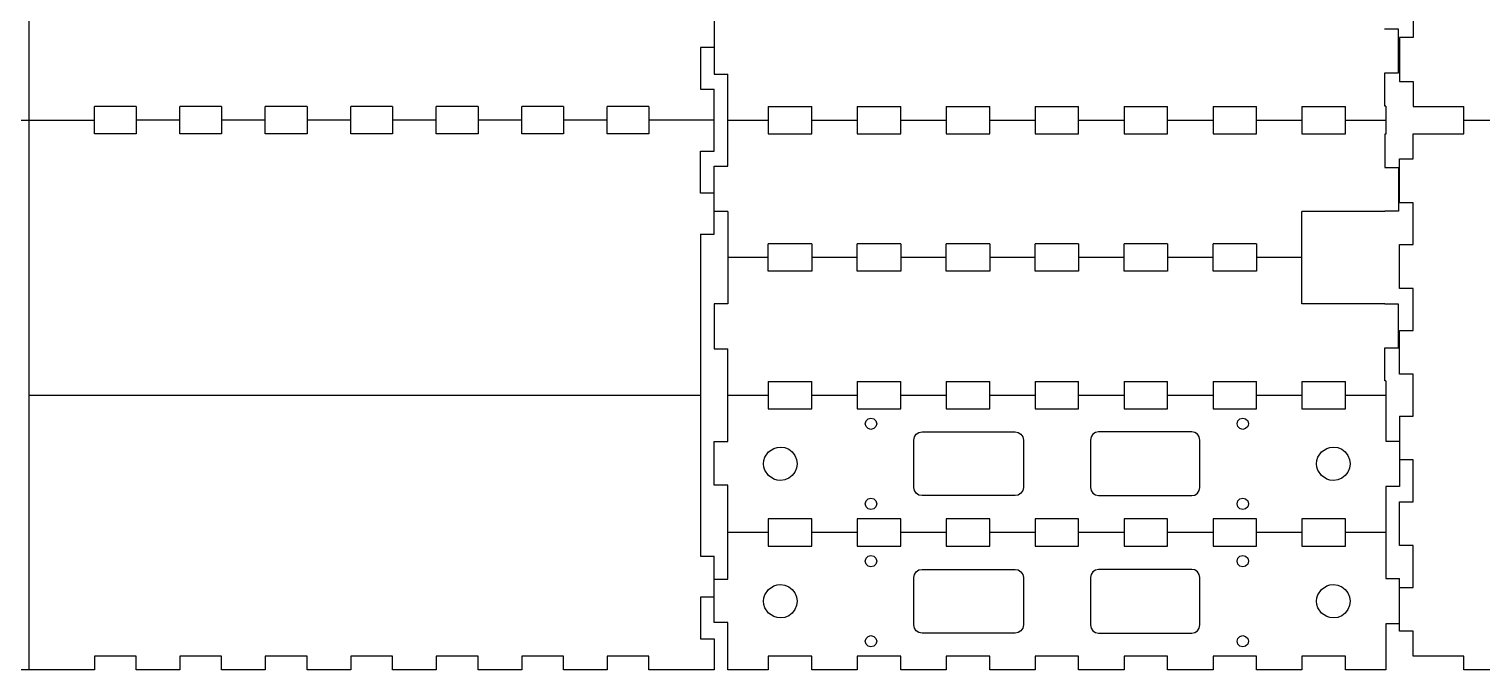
# Model space of a CAD drawing. Extents: x -1 to 935, y 97 to 700.
# Drawn here: x 300.5 to 619, y 97.4 to 237.8 of the extents above; entities that cross this region are included whole.
import ezdxf

# ---------------------------------------------------------------- set-up
doc = ezdxf.new("R2010")
doc.units = 0

msp = doc.modelspace()

# ---------------------------------------------------------------- linework, layer by layer
at = {"layer": 'LAYER_1'}
for p, q in [((300.532, 97.3676), (300.532, 699.867)), ((450.732, 242.819), (450.732, 227.967)), ((603.932, 245.154), (603.932, 235.964)), ((597.732, 237.784), (597.732, 237.892)), ((600.732, 237.784), (597.732, 237.784)), ((600.732, 228.239), (600.732, 237.784)), ((603.932, 235.964), (600.932, 235.964)), ((600.932, 235.964), (600.932, 226.374)), ((450.732, 233.831), (447.732, 233.831)), ((447.732, 233.831), (447.732, 224.657)), ((450.732, 227.967), (453.732, 227.967)), ((453.732, 207.768), (453.732, 227.967)), ((597.732, 220.951), (597.732, 228.239)), ((597.732, 228.239), (600.732, 228.239)), ((600.932, 226.374), (603.932, 226.374)), ((603.932, 226.374), (603.932, 220.875)), ((447.732, 224.657), (450.732, 224.657)), ((450.732, 211.078), (450.732, 224.657)), ((324.018, 220.87), (314.851, 220.87)), ((314.851, 214.865), (314.851, 220.87)), ((324.018, 220.87), (324.018, 214.865)), ((342.75, 220.87), (333.584, 220.87)), ((333.584, 214.865), (333.584, 220.87)), ((342.75, 220.87), (342.75, 214.865)), ((361.482, 220.87), (352.316, 220.87)), ((352.316, 214.865), (352.316, 220.87)), ((361.482, 220.87), (361.482, 214.865)), ((380.215, 220.87), (371.049, 220.87)), ((371.049, 214.865), (371.049, 220.87)), ((380.215, 220.87), (380.215, 214.865)), ((398.947, 220.87), (389.781, 220.87)), ((389.781, 214.865), (389.781, 220.87)), ((398.947, 220.87), (398.947, 214.865)), ((417.68, 220.87), (408.514, 220.87)), ((408.514, 214.865), (408.514, 220.87)), ((417.68, 220.87), (417.68, 214.865)), ((436.412, 220.87), (427.246, 220.87)), ((427.246, 214.865), (427.246, 220.87)), ((436.412, 220.87), (436.412, 214.865)), ((462.557, 220.86), (472.107, 220.86)), ((462.557, 220.86), (462.557, 214.875)), ((472.107, 214.875), (472.107, 220.86)), ((482.057, 220.86), (491.607, 220.86)), ((482.057, 220.86), (482.057, 214.875)), ((491.607, 214.875), (491.607, 220.86)), ((501.557, 220.86), (511.107, 220.86)), ((501.557, 220.86), (501.557, 214.875)), ((511.107, 214.875), (511.107, 220.86)), ((521.057, 220.86), (530.607, 220.86)), ((521.057, 220.86), (521.057, 214.875)), ((530.607, 214.875), (530.607, 220.86)), ((540.557, 220.86), (550.107, 220.86)), ((540.557, 220.86), (540.557, 214.875)), ((550.107, 214.875), (550.107, 220.86)), ((560.057, 220.86), (560.057, 214.875)), ((560.057, 220.86), (569.607, 220.86)), ((569.607, 214.875), (569.607, 220.86)), ((579.557, 220.86), (589.107, 220.86)), ((579.557, 220.86), (579.557, 214.875)), ((589.107, 214.875), (589.107, 220.86)), ((597.932, 220.951), (597.732, 220.951)), ((597.932, 220.951), (597.932, 214.784)), ((603.932, 220.875), (615.051, 220.875)), ((615.051, 214.86), (615.051, 220.875)), ((0.132353, 217.867), (314.851, 217.868)), ((333.584, 217.868), (324.018, 217.868)), ((352.316, 217.867), (342.75, 217.867)), ((371.049, 217.867), (361.482, 217.867)), ((389.781, 217.867), (380.215, 217.867)), ((408.514, 217.867), (398.947, 217.867)), ((427.246, 217.868), (417.68, 217.868)), ((450.732, 217.868), (436.412, 217.868)), ((453.732, 217.868), (462.557, 217.868)), ((472.107, 217.868), (482.057, 217.868)), ((491.607, 217.868), (501.557, 217.868)), ((511.107, 217.868), (521.057, 217.868)), ((530.607, 217.867), (540.557, 217.867)), ((550.107, 217.867), (560.057, 217.867)), ((569.607, 217.867), (579.557, 217.867)), ((589.107, 217.867), (597.932, 217.867)), ((615.051, 217.868), (624.617, 217.868)), ((324.018, 214.865), (314.851, 214.865)), ((342.75, 214.865), (333.584, 214.865)), ((361.482, 214.865), (352.316, 214.865)), ((380.215, 214.865), (371.049, 214.865)), ((398.947, 214.865), (389.781, 214.865)), ((417.68, 214.865), (408.514, 214.865)), ((436.412, 214.865), (427.246, 214.865)), ((462.557, 214.875), (472.107, 214.875)), ((482.057, 214.875), (491.607, 214.875)), ((501.557, 214.875), (511.107, 214.875)), ((521.057, 214.875), (530.607, 214.875)), ((540.557, 214.875), (550.107, 214.875)), ((560.057, 214.875), (569.607, 214.875)), ((579.557, 214.875), (589.107, 214.875)), ((597.932, 214.784), (597.732, 214.784)), ((597.732, 214.784), (597.732, 207.496)), ((603.932, 209.361), (603.932, 214.86)), ((603.932, 214.86), (615.051, 214.86)), ((447.732, 201.904), (447.732, 211.078)), ((447.732, 211.078), (450.732, 211.078)), ((450.73, 192.916), (450.73, 207.768)), ((450.732, 207.768), (453.732, 207.768)), ((597.732, 207.496), (600.732, 207.496)), ((600.732, 207.496), (600.732, 197.951)), ((600.932, 199.771), (600.932, 209.361)), ((600.932, 209.361), (603.932, 209.361)), ((450.732, 201.904), (447.732, 201.904)), ((453.732, 197.843), (450.732, 197.843)), ((453.732, 197.843), (453.732, 177.643)), ((597.732, 197.843), (579.557, 197.843)), ((579.557, 177.643), (579.557, 197.843)), ((600.732, 197.951), (597.732, 197.951)), ((597.732, 197.951), (597.732, 197.843)), ((603.932, 199.771), (600.932, 199.771)), ((603.932, 190.582), (603.932, 199.771)), ((447.732, 192.916), (450.732, 192.916)), ((447.732, 192.916), (447.732, 122.319)), ((472.107, 190.735), (462.557, 190.735)), ((462.557, 184.75), (462.557, 190.735)), ((472.107, 190.735), (472.107, 184.75)), ((491.607, 190.735), (482.057, 190.735)), ((482.057, 184.75), (482.057, 190.735)), ((491.607, 190.735), (491.607, 184.75)), ((511.107, 190.735), (501.557, 190.735)), ((501.557, 184.75), (501.557, 190.735)), ((511.107, 190.735), (511.107, 184.75)), ((530.607, 190.735), (521.057, 190.735)), ((521.057, 184.75), (521.057, 190.735)), ((530.607, 190.735), (530.607, 184.75)), ((550.107, 190.735), (540.557, 190.735)), ((540.557, 184.75), (540.557, 190.735)), ((550.107, 190.735), (550.107, 184.75)), ((569.607, 190.735), (560.057, 190.735)), ((560.057, 184.75), (560.057, 190.735)), ((569.607, 190.735), (569.607, 184.75)), ((600.932, 180.991), (600.932, 190.582)), ((600.932, 190.582), (603.932, 190.582)), ((462.557, 187.743), (453.732, 187.743)), ((472.107, 184.75), (462.557, 184.75)), ((482.057, 187.743), (472.107, 187.743)), ((491.607, 184.75), (482.057, 184.75)), ((501.557, 187.743), (491.607, 187.743)), ((511.107, 184.75), (501.557, 184.75)), ((521.057, 187.743), (511.107, 187.743)), ((530.607, 184.75), (521.057, 184.75)), ((540.557, 187.743), (530.607, 187.743)), ((550.107, 184.75), (540.557, 184.75)), ((560.057, 187.743), (550.107, 187.743)), ((569.607, 184.75), (560.057, 184.75)), ((579.557, 187.743), (569.607, 187.743)), ((603.932, 180.991), (600.932, 180.991)), ((603.932, 171.802), (603.932, 180.991)), ((453.732, 177.643), (450.732, 177.643)), ((450.732, 177.643), (450.732, 167.718)), ((597.732, 177.643), (579.557, 177.643)), ((597.732, 177.535), (597.732, 177.643)), ((600.732, 177.535), (597.732, 177.535)), ((600.732, 167.99), (600.732, 177.535)), ((600.932, 162.212), (600.932, 171.802)), ((600.932, 171.802), (603.932, 171.802)), ((450.732, 167.718), (453.732, 167.718)), ((453.732, 147.401), (453.732, 167.718)), ((597.732, 160.702), (597.732, 167.99)), ((597.732, 167.99), (600.732, 167.99)), ((462.557, 160.61), (462.557, 154.626)), ((462.557, 160.61), (472.107, 160.61)), ((472.107, 154.626), (472.107, 160.61)), ((482.057, 160.61), (482.057, 154.626)), ((482.057, 160.61), (491.607, 160.61)), ((491.607, 154.626), (491.607, 160.61)), ((501.557, 160.61), (501.557, 154.626)), ((501.557, 160.61), (511.107, 160.61)), ((511.107, 154.626), (511.107, 160.61)), ((521.057, 160.61), (521.057, 154.626)), ((521.057, 160.61), (530.607, 160.61)), ((530.607, 154.626), (530.607, 160.61)), ((540.557, 160.61), (540.557, 154.626)), ((540.557, 160.61), (550.107, 160.61)), ((550.107, 154.626), (550.107, 160.61)), ((560.057, 160.61), (569.607, 160.61)), ((560.057, 160.61), (560.057, 154.626)), ((569.607, 154.626), (569.607, 160.61)), ((579.557, 160.61), (579.557, 154.626)), ((579.557, 160.61), (589.107, 160.61)), ((589.107, 154.626), (589.107, 160.61)), ((597.932, 160.702), (597.732, 160.702)), ((597.932, 160.702), (597.932, 147.518)), ((603.932, 162.212), (600.932, 162.212)), ((603.932, 153.023), (603.932, 162.212)), ((300.532, 157.618), (447.732, 157.618)), ((453.732, 157.618), (462.557, 157.618)), ((472.107, 157.618), (482.057, 157.618)), ((491.607, 157.618), (501.557, 157.618)), ((511.107, 157.618), (521.057, 157.618)), ((530.607, 157.618), (540.557, 157.618)), ((550.107, 157.618), (560.057, 157.618)), ((569.607, 157.618), (579.557, 157.618)), ((589.107, 157.618), (597.932, 157.618)), ((462.557, 154.626), (472.107, 154.626)), ((482.057, 154.626), (491.607, 154.626)), ((501.557, 154.626), (511.107, 154.626)), ((521.057, 154.626), (530.607, 154.626)), ((540.557, 154.626), (550.107, 154.626)), ((560.057, 154.626), (569.607, 154.626)), ((579.557, 154.626), (589.107, 154.626)), ((600.932, 153.023), (603.932, 153.023)), ((600.932, 153.023), (600.932, 137.588)), ((483.83175, 151.3335), (483.999, 151.957)), ((483.999, 150.71), (483.83175, 151.3335)), ((483.999, 151.957), (484.456875, 152.41375)), ((484.456875, 150.25375), (483.999, 150.71)), ((484.456875, 152.41375), (485.082, 152.581)), ((485.082, 150.087), (484.456875, 150.25375)), ((485.082, 152.581), (485.707, 152.41375)), ((485.707, 150.25375), (485.082, 150.087)), ((485.707, 152.41375), (486.164, 151.957)), ((486.164, 150.71), (485.707, 150.25375)), ((486.164, 151.957), (486.332, 151.3335)), ((486.332, 151.3335), (486.164, 150.71)), ((565.332, 151.3335), (565.5, 151.957)), ((565.5, 150.71), (565.332, 151.3335)), ((565.5, 151.957), (565.957, 152.41375)), ((565.957, 150.25375), (565.5, 150.71)), ((565.957, 152.41375), (566.582, 152.581)), ((566.582, 150.087), (565.957, 150.25375)), ((566.582, 152.581), (567.207125, 152.41375)), ((567.207125, 150.25375), (566.582, 150.087)), ((567.207125, 152.41375), (567.665, 151.957)), ((567.665, 150.71), (567.207125, 150.25375)), ((567.665, 151.957), (567.83225, 151.3335)), ((567.83225, 151.3335), (567.665, 150.71)), ((450.732, 137.874), (450.732, 147.401)), ((450.732, 147.401), (453.732, 147.401)), ((494.482, 147.743), (494.619125, 148.43)), ((494.482, 137.368), (494.482, 147.743)), ((494.619125, 148.43), (495.009, 149.012)), ((495.009, 149.012), (495.593375, 149.401375)), ((495.593375, 149.401375), (496.282, 149.538)), ((496.282, 149.538), (516.682, 149.538)), ((516.682, 149.538), (517.370625, 149.401375)), ((517.370625, 149.401375), (517.955, 149.012)), ((517.955, 149.012), (518.344875, 148.43)), ((518.344875, 148.43), (518.482, 147.743)), ((518.482, 147.743), (518.482, 137.368)), ((533.323469, 148.441547), (533.182, 147.743)), ((533.182, 147.743), (533.182, 137.368)), ((533.70925, 149.012125), (533.323469, 148.441547)), ((534.281406, 149.396891), (533.70925, 149.012125)), ((534.982, 149.538), (534.281406, 149.396891)), ((555.382, 149.538), (534.982, 149.538)), ((556.070625, 149.401375), (555.382, 149.538)), ((556.655, 149.012), (556.070625, 149.401375)), ((557.044875, 148.43), (556.655, 149.012)), ((557.182, 147.743), (557.044875, 148.43)), ((557.182, 137.368), (557.182, 147.743)), ((597.932, 147.518), (600.932, 147.518)), ((461.631648, 143.29392), (461.84575, 143.982109)), ((461.84575, 143.982109), (462.63325, 145.147375)), ((462.63325, 145.147375), (463.801375, 145.932953)), ((463.801375, 145.932953), (464.491258, 146.146533)), ((464.491258, 146.146533), (465.232, 146.221)), ((465.232, 146.221), (466.190875, 146.094203)), ((466.190875, 146.094203), (467.0695, 145.730125)), ((467.0695, 145.730125), (467.825125, 145.153234)), ((467.825125, 145.153234), (468.415, 144.388)), ((468.415, 144.388), (468.784, 143.496406)), ((468.784, 143.496406), (468.907, 142.5555)), ((582.831648, 143.29392), (583.04575, 143.982109)), ((583.04575, 143.982109), (583.83325, 145.147375)), ((583.83325, 145.147375), (585.001375, 145.932953)), ((585.001375, 145.932953), (585.691258, 146.146533)), ((585.691258, 146.146533), (586.432, 146.221)), ((586.432, 146.221), (587.390875, 146.094203)), ((587.390875, 146.094203), (588.2695, 145.730125)), ((588.2695, 145.730125), (589.025125, 145.153234)), ((589.025125, 145.153234), (589.615, 144.388)), ((589.615, 144.388), (589.984, 143.496406)), ((589.984, 143.496406), (590.107, 142.5555)), ((603.932, 143.433), (600.932, 143.433)), ((603.932, 134.244), (603.932, 143.433)), ((461.557, 142.555), (461.631648, 143.29392)), ((461.631648, 141.81641), (461.557, 142.555)), ((461.84575, 141.128469), (461.631648, 141.81641)), ((462.63325, 139.9635), (461.84575, 141.128469)), ((468.415, 140.723), (467.825125, 139.957766)), ((468.784, 141.614594), (468.415, 140.723)), ((468.907, 142.5555), (468.784, 141.614594)), ((582.757, 142.555), (582.831648, 143.29392)), ((582.831648, 141.81641), (582.757, 142.555)), ((583.04575, 141.128469), (582.831648, 141.81641)), ((583.83325, 139.9635), (583.04575, 141.128469)), ((589.615, 140.723), (589.025125, 139.957766)), ((589.984, 141.614594), (589.615, 140.723)), ((590.107, 142.5555), (589.984, 141.614594)), ((453.732, 137.874), (450.732, 137.874)), ((453.732, 117.275), (453.732, 137.874)), ((463.801375, 139.178031), (462.63325, 139.9635)), ((464.491258, 138.964465), (463.801375, 139.178031)), ((465.232, 138.89), (464.491258, 138.964465)), ((466.190875, 139.016797), (465.232, 138.89)), ((467.0695, 139.380875), (466.190875, 139.016797)), ((467.825125, 139.957766), (467.0695, 139.380875)), ((494.619125, 136.681), (494.482, 137.368)), ((518.482, 137.368), (518.344875, 136.681)), ((533.182, 137.368), (533.323469, 136.669453)), ((557.044875, 136.681), (557.182, 137.368)), ((585.001375, 139.178031), (583.83325, 139.9635)), ((585.691258, 138.964465), (585.001375, 139.178031)), ((586.432, 138.89), (585.691258, 138.964465)), ((587.390875, 139.016797), (586.432, 138.89)), ((588.2695, 139.380875), (587.390875, 139.016797)), ((589.025125, 139.957766), (588.2695, 139.380875)), ((600.932, 137.588), (597.932, 137.588)), ((597.932, 137.588), (597.932, 117.392)), ((483.83175, 133.7775), (483.999, 134.401)), ((483.999, 133.154), (483.83175, 133.7775)), ((483.999, 134.401), (484.456875, 134.85725)), ((484.456875, 134.85725), (485.082, 135.024)), ((485.082, 135.024), (485.707, 134.85725)), ((485.707, 134.85725), (486.164, 134.401)), ((486.164, 134.401), (486.332, 133.7775)), ((486.332, 133.7775), (486.164, 133.154)), ((495.009, 136.099), (494.619125, 136.681)), ((495.593375, 135.709625), (495.009, 136.099)), ((496.282, 135.573), (495.593375, 135.709625)), ((516.682, 135.573), (496.282, 135.573)), ((517.370625, 135.709625), (516.682, 135.573)), ((517.955, 136.099), (517.370625, 135.709625)), ((518.344875, 136.681), (517.955, 136.099)), ((533.323469, 136.669453), (533.70925, 136.098875)), ((533.70925, 136.098875), (534.281406, 135.714109)), ((534.281406, 135.714109), (534.982, 135.573)), ((534.982, 135.573), (555.382, 135.573)), ((555.382, 135.573), (556.070625, 135.709625)), ((556.070625, 135.709625), (556.655, 136.099)), ((556.655, 136.099), (557.044875, 136.681)), ((565.332, 133.7775), (565.5, 134.401)), ((565.5, 133.154), (565.332, 133.7775)), ((565.5, 134.401), (565.957, 134.85725)), ((565.957, 134.85725), (566.582, 135.024)), ((566.582, 135.024), (567.207125, 134.85725)), ((567.207125, 134.85725), (567.665, 134.401)), ((567.665, 134.401), (567.83225, 133.7775)), ((567.83225, 133.7775), (567.665, 133.154)), ((600.932, 124.654), (600.932, 134.244)), ((600.932, 134.244), (603.932, 134.244)), ((484.456875, 132.69725), (483.999, 133.154)), ((485.082, 132.53), (484.456875, 132.69725)), ((485.707, 132.69725), (485.082, 132.53)), ((486.164, 133.154), (485.707, 132.69725)), ((565.957, 132.69725), (565.5, 133.154)), ((566.582, 132.53), (565.957, 132.69725)), ((567.207125, 132.69725), (566.582, 132.53)), ((567.665, 133.154), (567.207125, 132.69725)), ((462.557, 127.493), (453.732, 127.493)), ((472.107, 130.485), (462.557, 130.485)), ((462.557, 130.485), (462.557, 124.5)), ((472.107, 124.5), (472.107, 130.485)), ((482.057, 127.493), (472.107, 127.493)), ((491.607, 130.485), (482.057, 130.485)), ((482.057, 130.485), (482.057, 124.5)), ((491.607, 124.5), (491.607, 130.485)), ((501.557, 127.493), (491.607, 127.493)), ((511.107, 130.485), (501.557, 130.485)), ((501.557, 130.485), (501.557, 124.5)), ((511.107, 124.5), (511.107, 130.485)), ((521.057, 127.493), (511.107, 127.493)), ((530.607, 130.485), (521.057, 130.485)), ((521.057, 130.485), (521.057, 124.5)), ((530.607, 124.5), (530.607, 130.485)), ((540.557, 127.493), (530.607, 127.493)), ((550.107, 130.485), (540.557, 130.485)), ((540.557, 130.485), (540.557, 124.5)), ((550.107, 124.5), (550.107, 130.485)), ((560.057, 127.493), (550.107, 127.493)), ((569.607, 130.485), (560.057, 130.485)), ((560.057, 130.485), (560.057, 124.5)), ((569.607, 124.5), (569.607, 130.485)), ((579.557, 127.493), (569.607, 127.493)), ((589.107, 130.485), (579.557, 130.485)), ((579.557, 130.485), (579.557, 124.5)), ((589.107, 124.5), (589.107, 130.485)), ((597.932, 127.493), (589.107, 127.493)), ((462.557, 124.5), (472.107, 124.5)), ((482.057, 124.5), (491.607, 124.5)), ((501.557, 124.5), (511.107, 124.5)), ((521.057, 124.5), (530.607, 124.5)), ((540.557, 124.5), (550.107, 124.5)), ((560.057, 124.5), (569.607, 124.5)), ((579.557, 124.5), (589.107, 124.5)), ((603.932, 124.654), (600.932, 124.654)), ((603.932, 115.465), (603.932, 124.654)), ((447.732, 122.319), (450.732, 122.319)), ((450.732, 107.748), (450.732, 122.319)), ((483.83175, 121.2075), (483.999, 121.831)), ((483.999, 120.584), (483.83175, 121.2075)), ((483.999, 121.831), (484.456875, 122.28775)), ((484.456875, 122.28775), (485.082, 122.455)), ((485.082, 122.455), (485.707, 122.28775)), ((485.707, 122.28775), (486.164, 121.831)), ((486.164, 121.831), (486.332, 121.2075)), ((486.332, 121.2075), (486.164, 120.584)), ((565.332, 121.2075), (565.5, 121.831)), ((565.5, 120.584), (565.332, 121.2075)), ((565.5, 121.831), (565.957, 122.28775)), ((565.957, 122.28775), (566.582, 122.455)), ((566.582, 122.455), (567.207125, 122.28775)), ((567.207125, 122.28775), (567.665, 121.831)), ((567.665, 121.831), (567.83225, 121.2075)), ((567.83225, 121.2075), (567.665, 120.584)), ((484.456875, 120.12775), (483.999, 120.584)), ((485.082, 119.961), (484.456875, 120.12775)), ((485.707, 120.12775), (485.082, 119.961)), ((486.164, 120.584), (485.707, 120.12775)), ((494.482, 117.617), (494.619125, 118.304)), ((494.619125, 118.304), (495.009, 118.886)), ((495.009, 118.886), (495.593375, 119.275375)), ((495.593375, 119.275375), (496.282, 119.412)), ((496.282, 119.412), (516.682, 119.412)), ((516.682, 119.412), (517.370625, 119.275375)), ((517.370625, 119.275375), (517.955, 118.886)), ((517.955, 118.886), (518.344875, 118.304)), ((518.344875, 118.304), (518.482, 117.617)), ((533.323469, 118.315547), (533.182, 117.617)), ((533.70925, 118.886125), (533.323469, 118.315547)), ((534.281406, 119.270891), (533.70925, 118.886125)), ((534.982, 119.412), (534.281406, 119.270891)), ((555.382, 119.412), (534.982, 119.412)), ((556.070625, 119.275375), (555.382, 119.412)), ((556.655, 118.886), (556.070625, 119.275375)), ((557.044875, 118.304), (556.655, 118.886)), ((557.182, 117.617), (557.044875, 118.304)), ((565.957, 120.12775), (565.5, 120.584)), ((566.582, 119.961), (565.957, 120.12775)), ((567.207125, 120.12775), (566.582, 119.961)), ((567.665, 120.584), (567.207125, 120.12775)), ((450.732, 117.275), (453.732, 117.275)), ((461.84575, 113.856531), (462.63325, 115.0215)), ((462.63325, 115.0215), (463.801375, 115.806969)), ((463.801375, 115.806969), (464.491258, 116.020535)), ((464.491258, 116.020535), (465.232, 116.095)), ((465.232, 116.095), (466.190875, 115.968203)), ((466.190875, 115.968203), (467.0695, 115.604125)), ((467.0695, 115.604125), (467.825125, 115.027234)), ((467.825125, 115.027234), (468.415, 114.262)), ((494.482, 107.242), (494.482, 117.617)), ((518.482, 117.617), (518.482, 107.242)), ((533.182, 117.617), (533.182, 107.242)), ((557.182, 107.242), (557.182, 117.617)), ((583.04575, 113.856531), (583.83325, 115.0215)), ((583.83325, 115.0215), (585.001375, 115.806969)), ((585.001375, 115.806969), (585.691258, 116.020535)), ((585.691258, 116.020535), (586.432, 116.095)), ((586.432, 116.095), (587.390875, 115.968203)), ((587.390875, 115.968203), (588.2695, 115.604125)), ((588.2695, 115.604125), (589.025125, 115.027234)), ((589.025125, 115.027234), (589.615, 114.262)), ((597.932, 117.392), (600.932, 117.392)), ((600.932, 105.874), (600.932, 117.392)), ((600.932, 115.465), (603.932, 115.465)), ((450.732, 113.331), (447.732, 113.331)), ((447.732, 113.331), (447.732, 104.158)), ((461.557, 112.43), (461.631648, 113.16859)), ((461.631648, 111.69108), (461.557, 112.43)), ((461.631648, 113.16859), (461.84575, 113.856531)), ((461.84575, 111.002891), (461.631648, 111.69108)), ((468.415, 114.262), (468.784, 113.370406)), ((468.784, 111.488594), (468.415, 110.597)), ((468.784, 113.370406), (468.907, 112.4295)), ((468.907, 112.4295), (468.784, 111.488594)), ((582.757, 112.43), (582.831648, 113.16859)), ((582.831648, 111.69108), (582.757, 112.43)), ((582.831648, 113.16859), (583.04575, 113.856531)), ((583.04575, 111.002891), (582.831648, 111.69108)), ((589.615, 114.262), (589.984, 113.370406)), ((589.984, 111.488594), (589.615, 110.597)), ((589.984, 113.370406), (590.107, 112.4295)), ((590.107, 112.4295), (589.984, 111.488594)), ((462.63325, 109.837625), (461.84575, 111.002891)), ((463.801375, 109.052047), (462.63325, 109.837625)), ((464.491258, 108.838467), (463.801375, 109.052047)), ((465.232, 108.764), (464.491258, 108.838467)), ((466.190875, 108.890797), (465.232, 108.764)), ((467.0695, 109.254875), (466.190875, 108.890797)), ((467.825125, 109.831766), (467.0695, 109.254875)), ((468.415, 110.597), (467.825125, 109.831766)), ((583.83325, 109.837625), (583.04575, 111.002891)), ((585.001375, 109.052047), (583.83325, 109.837625)), ((585.691258, 108.838467), (585.001375, 109.052047)), ((586.432, 108.764), (585.691258, 108.838467)), ((587.390875, 108.890797), (586.432, 108.764)), ((588.2695, 109.254875), (587.390875, 108.890797)), ((589.025125, 109.831766), (588.2695, 109.254875)), ((589.615, 110.597), (589.025125, 109.831766)), ((453.732, 107.748), (450.732, 107.748)), ((453.732, 97.367), (453.732, 107.748)), ((494.619125, 106.555375), (494.482, 107.242)), ((495.009, 105.973), (494.619125, 106.555375)), ((495.593375, 105.583625), (495.009, 105.973)), ((496.282, 105.447), (495.593375, 105.583625)), ((516.682, 105.447), (496.282, 105.447)), ((517.370625, 105.583625), (516.682, 105.447)), ((517.955, 105.973), (517.370625, 105.583625)), ((518.344875, 106.555375), (517.955, 105.973)), ((518.482, 107.242), (518.344875, 106.555375)), ((533.182, 107.242), (533.323469, 106.543453)), ((533.323469, 106.543453), (533.70925, 105.972875)), ((533.70925, 105.972875), (534.281406, 105.588109)), ((534.281406, 105.588109), (534.982, 105.447)), ((534.982, 105.447), (555.382, 105.447)), ((555.382, 105.447), (556.070625, 105.583625)), ((556.070625, 105.583625), (556.655, 105.973)), ((556.655, 105.973), (557.044875, 106.555375)), ((557.044875, 106.555375), (557.182, 107.242)), ((600.932, 107.462), (597.932, 107.462)), ((597.932, 107.462), (597.932, 97.367)), ((603.932, 105.874), (600.932, 105.874)), ((603.932, 100.375), (603.932, 105.874)), ((447.732, 104.158), (450.732, 104.158)), ((450.732, 104.158), (450.732, 97.3676)), ((483.83175, 103.6515), (483.999, 104.275)), ((483.999, 103.028), (483.83175, 103.6515)), ((483.999, 104.275), (484.456875, 104.73125)), ((484.456875, 102.57125), (483.999, 103.028)), ((484.456875, 104.73125), (485.082, 104.898)), ((485.082, 102.404), (484.456875, 102.57125)), ((485.082, 104.898), (485.707, 104.73125)), ((485.707, 102.57125), (485.082, 102.404)), ((485.707, 104.73125), (486.164, 104.275)), ((486.164, 103.028), (485.707, 102.57125)), ((486.164, 104.275), (486.332, 103.6515)), ((486.332, 103.6515), (486.164, 103.028)), ((565.332, 103.6515), (565.5, 104.275)), ((565.5, 103.028), (565.332, 103.6515)), ((565.5, 104.275), (565.957, 104.73125)), ((565.957, 102.57125), (565.5, 103.028)), ((565.957, 104.73125), (566.582, 104.898)), ((566.582, 102.404), (565.957, 102.57125)), ((566.582, 104.898), (567.207125, 104.73125)), ((567.207125, 102.57125), (566.582, 102.404)), ((567.207125, 104.73125), (567.665, 104.275)), ((567.665, 103.028), (567.207125, 102.57125)), ((567.665, 104.275), (567.83225, 103.6515)), ((567.83225, 103.6515), (567.665, 103.028)), ((324.018, 100.37), (314.851, 100.37)), ((314.851, 100.37), (314.851, 97.3676)), ((324.018, 97.3676), (324.018, 100.37)), ((342.75, 100.37), (333.584, 100.37)), ((333.584, 100.37), (333.584, 97.3676)), ((342.75, 97.3676), (342.75, 100.37)), ((361.482, 100.37), (352.316, 100.37)), ((352.316, 100.37), (352.316, 97.3676)), ((361.482, 97.3676), (361.482, 100.37)), ((380.215, 100.37), (371.049, 100.37)), ((371.049, 100.37), (371.049, 97.3676)), ((380.215, 97.3676), (380.215, 100.37)), ((398.947, 100.37), (389.781, 100.37)), ((389.781, 100.37), (389.781, 97.3676)), ((398.947, 97.3676), (398.947, 100.37)), ((417.68, 100.37), (408.514, 100.37)), ((408.514, 100.37), (408.514, 97.3676)), ((417.68, 97.3676), (417.68, 100.37)), ((436.412, 100.37), (427.246, 100.37)), ((427.246, 100.37), (427.246, 97.3676)), ((436.412, 97.3676), (436.412, 100.37)), ((472.107, 100.36), (462.557, 100.36)), ((462.557, 100.36), (462.557, 97.367)), ((472.107, 97.367), (472.107, 100.36)), ((491.607, 100.36), (482.057, 100.36)), ((482.057, 100.36), (482.057, 97.367)), ((491.607, 97.367), (491.607, 100.36)), ((511.107, 100.36), (501.557, 100.36)), ((501.557, 100.36), (501.557, 97.367)), ((511.107, 97.367), (511.107, 100.36)), ((530.607, 100.36), (521.057, 100.36)), ((521.057, 100.36), (521.057, 97.367)), ((530.607, 97.367), (530.607, 100.36)), ((550.107, 100.36), (540.557, 100.36)), ((540.557, 100.36), (540.557, 97.367)), ((550.107, 97.367), (550.107, 100.36)), ((569.607, 100.36), (560.057, 100.36)), ((560.057, 100.36), (560.057, 97.367)), ((569.607, 97.367), (569.607, 100.36)), ((589.107, 100.36), (579.557, 100.36)), ((579.557, 100.36), (579.557, 97.367)), ((589.107, 97.367), (589.107, 100.36)), ((615.051, 100.375), (603.932, 100.375)), ((615.051, 97.3677), (615.051, 100.375)), ((314.851, 97.3676), (0.132353, 97.3674)), ((333.584, 97.3676), (324.018, 97.3676)), ((352.316, 97.3676), (342.75, 97.3676)), ((371.049, 97.3676), (361.482, 97.3676)), ((389.781, 97.3676), (380.215, 97.3676)), ((408.514, 97.3676), (398.947, 97.3676)), ((427.246, 97.3676), (417.68, 97.3676)), ((450.732, 97.3676), (436.412, 97.3676)), ((462.557, 97.367), (453.732, 97.367)), ((482.057, 97.367), (472.107, 97.367)), ((501.557, 97.367), (491.607, 97.367)), ((521.057, 97.367), (511.107, 97.367)), ((540.557, 97.367), (530.607, 97.367)), ((560.057, 97.367), (550.107, 97.367)), ((579.557, 97.367), (569.607, 97.367)), ((597.932, 97.367), (589.107, 97.367)), ((624.617, 97.3677), (615.051, 97.3677))]:
    msp.add_line(p, q, dxfattribs=at)

doc.saveas('drawing.dxf')
